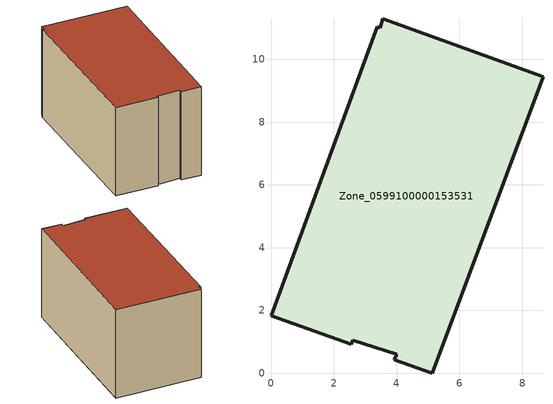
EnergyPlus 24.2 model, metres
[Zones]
Zone_0599100000153531
 floor ground (C_G): 3.93,0.43 4,0.61 2.6,1.05 2.55,0.92 0,1.83 3.38,11.04 3.48,11 3.56,11.29 8.66,9.44 5.13,0 z0
 wall outside (C_F): 3.38,11.04 0,1.83 2.55,0.92 2.6,1.05 4,0.61 3.93,0.43 5.13,0 8.66,9.44 3.56,11.29 3.48,11 3.38,11.04 z0:5.84
 roof outside (C_R): 4,0.61 3.93,0.43 5.13,0 8.66,9.44 3.56,11.29 3.48,11 3.38,11.04 0,1.83 2.55,0.92 2.6,1.05 z5.84
[BUILDING]
Pand.0599100000153531: North Axis=0; Terrain=City; Loads Convergence Tolerance Value=0.04; Temperature Convergence Tolerance Value=0.4; Solar Distribution=FullExterior; Maximum Number of Warmup Days=25; Minimum Number of Warmup Days=1
[Site:Location]
Rotterdam.The.Hague.AP_ZH_NLD Design_Conditions: Latitude=51.96; Longitude=4.45; Time Zone=1; Elevation=-4.5
[SITE:GROUNDTEMPERATURE:BUILDINGSURFACE]
18, 18, 18, 18, 18, 18, 18, 18, 18, 18, 18, 18
[MATERIAL] Thermal Absorptance=0.9; Solar Absorptance=0.7; Visible Absorptance=0.7
Name | Roughness | Thickness | Conductivity | Density | Specific Heat
G.TI.1946 | MediumSmooth | 0.15 | 1 | 540 | 1210
F.TI.1946 | Rough | 0.3 | 0.857143 | 1920 | 840
R.TI.1946 | MediumRough | 0.2 | 0.1 | 1500 | 1000
[CONSTRUCTION]
C_G: G.TI.1946
C_F: F.TI.1946
C_R: R.TI.1946
[ZONE]
Zone_0599100000153531: Type=1; Multiplier=1; Ceiling Height=Autocalculate; Volume=Autocalculate; Floor Area=autocalculate; Part of Total Floor Area=Yes
[ZONEINFILTRATION:DESIGNFLOWRATE]
Infil_Zone_0599100000153531: Zone or ZoneList or Space or SpaceList=Zone_0599100000153531; Schedule=AlwaysOn; Design Flow Rate Calculation Method=Flow/Area; Flow Rate per Floor Area=0.003; Constant Term Coefficient=1; Temperature Term Coefficient=0; Velocity Term Coefficient=0; Velocity Squared Term Coefficient=0
[HVACTEMPLATE:ZONE:IDEALLOADSAIRSYSTEM]
Zone_0599100000153531: Maximum Heating Supply Air Temperature=50; Minimum Cooling Supply Air Temperature=13; Maximum Heating Supply Air Humidity Ratio=0.0156; Minimum Cooling Supply Air Humidity Ratio=0.0077; Heating Limit=NoLimit; Cooling Limit=NoLimit; Dehumidification Control Type=ConstantSensibleHeatRatio; Cooling Sensible Heat Ratio=0.7; Dehumidification Setpoint=60; Humidification Control Type=None; Humidification Setpoint=30; Outdoor Air Method=None; Outdoor Air Flow Rate per Person=0.00944; Outdoor Air Flow Rate per Zone Floor Area=0; Outdoor Air Flow Rate per Zone=0; Demand Controlled Ventilation Type=None; Outdoor Air Economizer Type=NoEconomizer; Heat Recovery Type=None; Sensible Heat Recovery Effectiveness=0.7; Latent Heat Recovery Effectiveness=0.65
[ZONECONTROL:THERMOSTAT]
ThermostatControl_Zone_0599100000153531: Zone or ZoneList=Zone_0599100000153531; Control Type Schedule=DualSetpointControlType; Control 1=Thermostat_Zone_0599100000153531; Temperature Difference Between Cutout And Setpoint=0
[THERMOSTATSETPOINT:DUALSETPOINT]
Thermostat_Zone_0599100000153531: Heating Setpoint Temperature Schedule=HeatingSetpoint_Zone_0599100000153531; Cooling Setpoint Temperature Schedule=CoolingSetpoint_Zone_0599100000153531
[SCHEDULE:COMPACT]
HeatingSetpoint_Zone_0599100000153531: Through: 12/31, For: AllDays, Until: 24:00, 21
CoolingSetpoint_Zone_0599100000153531: Through: 12/31, For: AllDays, Until: 24:00, 24
DualSetpointControlType: Through: 12/31, For: AllDays, Until: 24:00, 4
AlwaysOn: Through: 12/31, For: AllDays, Until: 24:00, 1
